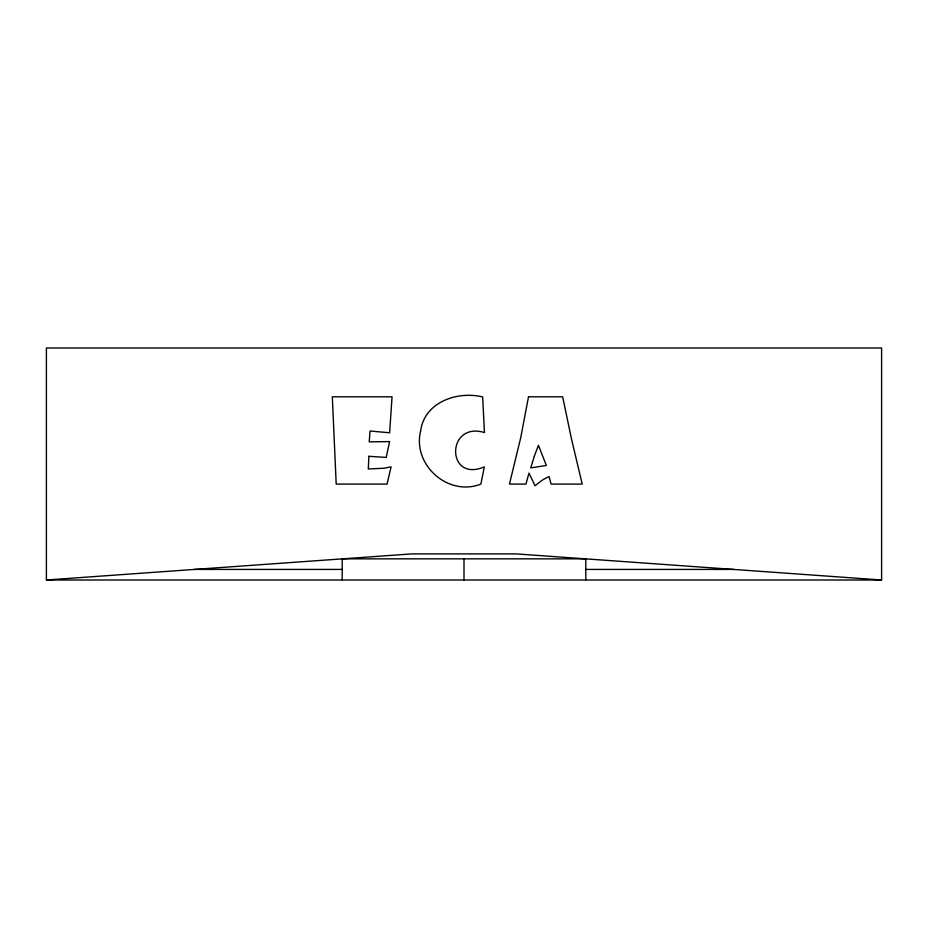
<?xml version="1.0" encoding="UTF-8"?>
<svg xmlns="http://www.w3.org/2000/svg" width="928" height="928" viewBox="0 0 928 928"><rect width="100%" height="100%" fill="white"/><g stroke="black" fill="none" stroke-linecap="round" stroke-linejoin="round"><path stroke-width="1.39" d="M46.4 580L411.8 553.9L516.2 553.9L881.6 580L881.6 348L46.4 348L46.4 580L881.6 580M194.3 569.421L342.2 569.421M585.8 569.421L733.7 569.421M585.8 580L585.8 558.842L342.2 558.842L342.2 580M464 558.842L464 580M368.868 456.298L368.3 468.965L383.995 468.234L391.094 466.865L387.057 484.091L336.203 484.091L332.328 396.801L392.057 396.801L389.621 432.773L370.063 431.01L369.216 441.867L389.621 441.577L386.21 457.434L368.868 456.298M420.651 430.801C412.16 464.835 448.143 496.99 480.878 484.091L484.346 466.865C446.055 483.175 446.032 420.999 484.462 432.541L482.641 396.917C457.388 390.816 424.525 402.021 420.651 430.801M528.508 396.801L520.712 437.772L509.46 484.091L525.944 484.091L529.018 473.118L535.038 485.738L542.486 479.996L549.016 476.528L551.116 484.091L582.204 484.091L571.346 438.341L562.658 396.801L528.508 396.801M534.354 456.124L530.723 467.886L546.348 465.45L538.449 445.324L534.354 456.124"/></g></svg>
